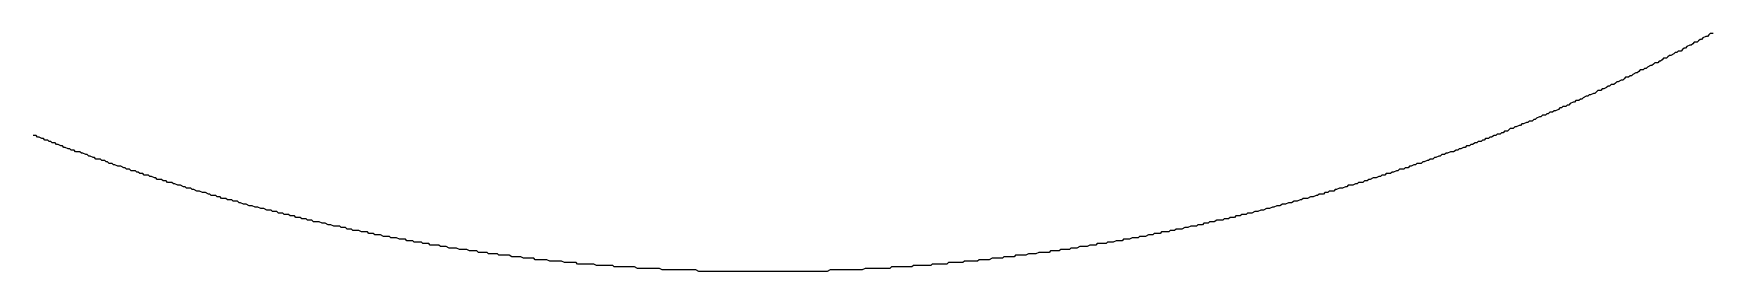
# Model space of a CAD drawing. Header units: millimetres. Extents: x 111 to 2999, y 81 to 1941.
# Drawn here: x 985.42 to 996.92, y 520.47 to 522.1 of the extents above; entities that cross this region are included whole.
import ezdxf

# ---------------------------------------------------------------- set-up
doc = ezdxf.new("R2010")
doc.units = ezdxf.units.MM

msp = doc.modelspace()

# ---------------------------------------------------------------- linework, layer by layer
msp.add_polyline3d([(996.93, 522.103, 0), (996.91, 522.103, 0), (996.9, 522.093, 0), (996.89, 522.083, 0), (996.88, 522.083, 0), (996.86, 522.073, 0), (996.85, 522.063, 0), (996.84, 522.063, 0), (996.83, 522.053, 0), (996.82, 522.043, 0), (996.8, 522.043, 0), (996.79, 522.033, 0), (996.78, 522.023, 0), (996.77, 522.023, 0), (996.75, 522.013, 0), (996.74, 522.003, 0), (996.73, 522.003, 0), (996.72, 521.993, 0), (996.71, 521.983, 0), (996.69, 521.983, 0), (996.68, 521.973, 0), (996.67, 521.973, 0), (996.66, 521.963, 0), (996.64, 521.953, 0), (996.63, 521.953, 0), (996.62, 521.943, 0), (996.61, 521.933, 0), (996.59, 521.933, 0), (996.58, 521.923, 0), (996.57, 521.913, 0), (996.56, 521.913, 0), (996.55, 521.903, 0), (996.53, 521.903, 0), (996.52, 521.893, 0), (996.51, 521.883, 0), (996.5, 521.883, 0), (996.48, 521.873, 0), (996.47, 521.863, 0), (996.46, 521.863, 0), (996.45, 521.853, 0), (996.43, 521.853, 0), (996.42, 521.843, 0), (996.41, 521.833, 0), (996.4, 521.833, 0), (996.38, 521.823, 0), (996.37, 521.813, 0), (996.36, 521.813, 0), (996.35, 521.803, 0), (996.33, 521.803, 0), (996.32, 521.793, 0), (996.31, 521.783, 0), (996.3, 521.783, 0), (996.28, 521.773, 0), (996.27, 521.773, 0), (996.26, 521.763, 0), (996.25, 521.753, 0), (996.23, 521.753, 0), (996.22, 521.743, 0), (996.21, 521.743, 0), (996.2, 521.733, 0), (996.18, 521.723, 0), (996.17, 521.723, 0), (996.16, 521.713, 0), (996.14, 521.713, 0), (996.13, 521.703, 0), (996.12, 521.693, 0), (996.11, 521.693, 0), (996.09, 521.683, 0), (996.08, 521.683, 0), (996.07, 521.673, 0), (996.06, 521.673, 0), (996.04, 521.663, 0), (996.03, 521.653, 0), (996.02, 521.653, 0), (996.01, 521.643, 0), (995.99, 521.643, 0), (995.98, 521.633, 0), (995.97, 521.633, 0), (995.95, 521.623, 0), (995.94, 521.613, 0), (995.93, 521.613, 0), (995.92, 521.603, 0), (995.9, 521.603, 0), (995.89, 521.593, 0), (995.88, 521.593, 0), (995.87, 521.583, 0), (995.85, 521.573, 0), (995.84, 521.573, 0), (995.83, 521.563, 0), (995.81, 521.563, 0), (995.8, 521.553, 0), (995.79, 521.553, 0), (995.78, 521.543, 0), (995.76, 521.543, 0), (995.75, 521.533, 0), (995.74, 521.533, 0), (995.72, 521.523, 0), (995.71, 521.513, 0), (995.7, 521.513, 0), (995.69, 521.503, 0), (995.67, 521.503, 0), (995.66, 521.493, 0), (995.65, 521.493, 0), (995.63, 521.483, 0), (995.62, 521.483, 0), (995.61, 521.473, 0), (995.6, 521.473, 0), (995.58, 521.463, 0), (995.57, 521.463, 0), (995.56, 521.453, 0), (995.54, 521.453, 0), (995.53, 521.443, 0), (995.52, 521.433, 0), (995.5, 521.433, 0), (995.49, 521.423, 0), (995.48, 521.423, 0), (995.47, 521.413, 0), (995.45, 521.413, 0), (995.44, 521.403, 0), (995.43, 521.403, 0), (995.41, 521.393, 0), (995.4, 521.393, 0), (995.39, 521.383, 0), (995.37, 521.383, 0), (995.36, 521.373, 0), (995.35, 521.373, 0), (995.34, 521.363, 0), (995.32, 521.363, 0), (995.31, 521.353, 0), (995.3, 521.353, 0), (995.28, 521.343, 0), (995.27, 521.343, 0), (995.26, 521.333, 0), (995.24, 521.333, 0), (995.23, 521.323, 0), (995.22, 521.323, 0), (995.2, 521.313, 0), (995.19, 521.313, 0), (995.18, 521.303, 0), (995.17, 521.303, 0), (995.15, 521.293, 0), (995.14, 521.293, 0), (995.13, 521.293, 0), (995.11, 521.283, 0), (995.1, 521.283, 0), (995.09, 521.273, 0), (995.07, 521.273, 0), (995.06, 521.263, 0), (995.05, 521.263, 0), (995.03, 521.253, 0), (995.02, 521.253, 0), (995.01, 521.243, 0), (994.99, 521.243, 0), (994.98, 521.233, 0), (994.97, 521.233, 0), (994.95, 521.223, 0), (994.94, 521.223, 0), (994.93, 521.213, 0), (994.91, 521.213, 0), (994.9, 521.213, 0), (994.89, 521.203, 0), (994.88, 521.203, 0), (994.86, 521.193, 0), (994.85, 521.193, 0), (994.84, 521.183, 0), (994.82, 521.183, 0), (994.81, 521.173, 0), (994.8, 521.173, 0), (994.78, 521.173, 0), (994.77, 521.163, 0), (994.76, 521.163, 0), (994.74, 521.153, 0), (994.73, 521.153, 0), (994.72, 521.143, 0), (994.7, 521.143, 0), (994.69, 521.143, 0), (994.68, 521.133, 0), (994.66, 521.133, 0), (994.65, 521.123, 0), (994.64, 521.123, 0), (994.62, 521.113, 0), (994.61, 521.113, 0), (994.6, 521.113, 0), (994.58, 521.103, 0), (994.57, 521.103, 0), (994.56, 521.093, 0), (994.54, 521.093, 0), (994.53, 521.083, 0), (994.52, 521.083, 0), (994.5, 521.083, 0), (994.49, 521.073, 0), (994.48, 521.073, 0), (994.46, 521.063, 0), (994.45, 521.063, 0), (994.43, 521.063, 0), (994.42, 521.053, 0), (994.41, 521.053, 0), (994.39, 521.043, 0), (994.38, 521.043, 0), (994.37, 521.043, 0), (994.35, 521.033, 0), (994.34, 521.033, 0), (994.33, 521.023, 0), (994.31, 521.023, 0), (994.3, 521.023, 0), (994.29, 521.013, 0), (994.27, 521.013, 0), (994.26, 521.003, 0), (994.25, 521.003, 0), (994.23, 521.003, 0), (994.22, 520.993, 0), (994.21, 520.993, 0), (994.19, 520.983, 0), (994.18, 520.983, 0), (994.17, 520.983, 0), (994.15, 520.973, 0), (994.14, 520.973, 0), (994.12, 520.973, 0), (994.11, 520.963, 0), (994.1, 520.963, 0), (994.08, 520.953, 0), (994.07, 520.953, 0), (994.06, 520.953, 0), (994.04, 520.943, 0), (994.03, 520.943, 0), (994.02, 520.943, 0), (994, 520.933, 0), (993.99, 520.933, 0), (993.98, 520.933, 0), (993.96, 520.923, 0), (993.95, 520.923, 0), (993.94, 520.923, 0), (993.92, 520.913, 0), (993.91, 520.913, 0), (993.89, 520.903, 0), (993.88, 520.903, 0), (993.87, 520.903, 0), (993.85, 520.893, 0), (993.84, 520.893, 0), (993.83, 520.893, 0), (993.81, 520.883, 0), (993.8, 520.883, 0), (993.79, 520.883, 0), (993.77, 520.873, 0), (993.76, 520.873, 0), (993.74, 520.873, 0), (993.73, 520.863, 0), (993.72, 520.863, 0), (993.7, 520.863, 0), (993.69, 520.853, 0), (993.68, 520.853, 0), (993.66, 520.853, 0), (993.65, 520.843, 0), (993.64, 520.843, 0), (993.62, 520.843, 0), (993.61, 520.833, 0), (993.59, 520.833, 0), (993.58, 520.833, 0), (993.57, 520.823, 0), (993.55, 520.823, 0), (993.54, 520.823, 0), (993.53, 520.823, 0), (993.51, 520.813, 0), (993.5, 520.813, 0), (993.48, 520.813, 0), (993.47, 520.803, 0), (993.46, 520.803, 0), (993.44, 520.803, 0), (993.43, 520.793, 0), (993.42, 520.793, 0), (993.4, 520.793, 0), (993.39, 520.783, 0), (993.37, 520.783, 0), (993.36, 520.783, 0), (993.35, 520.783, 0), (993.33, 520.773, 0), (993.32, 520.773, 0), (993.31, 520.773, 0), (993.29, 520.763, 0), (993.28, 520.763, 0), (993.26, 520.763, 0), (993.25, 520.763, 0), (993.24, 520.753, 0), (993.22, 520.753, 0), (993.21, 520.753, 0), (993.2, 520.743, 0), (993.18, 520.743, 0), (993.17, 520.743, 0), (993.15, 520.743, 0), (993.14, 520.733, 0), (993.13, 520.733, 0), (993.11, 520.733, 0), (993.1, 520.733, 0), (993.09, 520.723, 0), (993.07, 520.723, 0), (993.06, 520.723, 0), (993.04, 520.713, 0), (993.03, 520.713, 0), (993.02, 520.713, 0), (993, 520.713, 0), (992.99, 520.703, 0), (992.97, 520.703, 0), (992.96, 520.703, 0), (992.95, 520.703, 0), (992.93, 520.693, 0), (992.92, 520.693, 0), (992.91, 520.693, 0), (992.89, 520.693, 0), (992.88, 520.683, 0), (992.86, 520.683, 0), (992.85, 520.683, 0), (992.84, 520.683, 0), (992.82, 520.673, 0), (992.81, 520.673, 0), (992.79, 520.673, 0), (992.78, 520.673, 0), (992.77, 520.663, 0), (992.75, 520.663, 0), (992.74, 520.663, 0), (992.73, 520.663, 0), (992.71, 520.663, 0), (992.7, 520.653, 0), (992.68, 520.653, 0), (992.67, 520.653, 0), (992.66, 520.653, 0), (992.64, 520.643, 0), (992.63, 520.643, 0), (992.61, 520.643, 0), (992.6, 520.643, 0), (992.59, 520.643, 0), (992.57, 520.633, 0), (992.56, 520.633, 0), (992.54, 520.633, 0), (992.53, 520.633, 0), (992.52, 520.623, 0), (992.5, 520.623, 0), (992.49, 520.623, 0), (992.47, 520.623, 0), (992.46, 520.623, 0), (992.45, 520.613, 0), (992.43, 520.613, 0), (992.42, 520.613, 0), (992.41, 520.613, 0), (992.39, 520.613, 0), (992.38, 520.603, 0), (992.36, 520.603, 0), (992.35, 520.603, 0), (992.34, 520.603, 0), (992.32, 520.603, 0), (992.31, 520.603, 0), (992.29, 520.593, 0), (992.28, 520.593, 0), (992.27, 520.593, 0), (992.25, 520.593, 0), (992.24, 520.593, 0), (992.22, 520.583, 0), (992.21, 520.583, 0), (992.2, 520.583, 0), (992.18, 520.583, 0), (992.17, 520.583, 0), (992.15, 520.583, 0), (992.14, 520.573, 0), (992.13, 520.573, 0), (992.11, 520.573, 0), (992.1, 520.573, 0), (992.08, 520.573, 0), (992.07, 520.573, 0), (992.06, 520.563, 0), (992.04, 520.563, 0), (992.03, 520.563, 0), (992.01, 520.563, 0), (992, 520.563, 0), (991.99, 520.563, 0), (991.97, 520.553, 0), (991.96, 520.553, 0), (991.94, 520.553, 0), (991.93, 520.553, 0), (991.92, 520.553, 0), (991.9, 520.553, 0), (991.89, 520.543, 0), (991.87, 520.543, 0), (991.86, 520.543, 0), (991.85, 520.543, 0), (991.83, 520.543, 0), (991.82, 520.543, 0), (991.8, 520.543, 0), (991.79, 520.533, 0), (991.78, 520.533, 0), (991.76, 520.533, 0), (991.75, 520.533, 0), (991.73, 520.533, 0), (991.72, 520.533, 0), (991.71, 520.533, 0), (991.69, 520.533, 0), (991.68, 520.523, 0), (991.66, 520.523, 0), (991.65, 520.523, 0), (991.64, 520.523, 0), (991.62, 520.523, 0), (991.61, 520.523, 0), (991.59, 520.523, 0), (991.58, 520.523, 0), (991.57, 520.513, 0), (991.55, 520.513, 0), (991.54, 520.513, 0), (991.52, 520.513, 0), (991.51, 520.513, 0), (991.5, 520.513, 0), (991.48, 520.513, 0), (991.47, 520.513, 0), (991.45, 520.513, 0), (991.44, 520.503, 0), (991.43, 520.503, 0), (991.41, 520.503, 0), (991.4, 520.503, 0), (991.38, 520.503, 0), (991.37, 520.503, 0), (991.36, 520.503, 0), (991.34, 520.503, 0), (991.33, 520.503, 0), (991.31, 520.503, 0), (991.3, 520.503, 0), (991.29, 520.493, 0), (991.27, 520.493, 0), (991.26, 520.493, 0), (991.24, 520.493, 0), (991.23, 520.493, 0), (991.21, 520.493, 0), (991.2, 520.493, 0), (991.19, 520.493, 0), (991.17, 520.493, 0), (991.16, 520.493, 0), (991.14, 520.493, 0), (991.13, 520.493, 0), (991.12, 520.493, 0), (991.1, 520.483, 0), (991.09, 520.483, 0), (991.07, 520.483, 0), (991.06, 520.483, 0), (991.05, 520.483, 0), (991.03, 520.483, 0), (991.02, 520.483, 0), (991, 520.483, 0), (990.99, 520.483, 0), (990.98, 520.483, 0), (990.96, 520.483, 0), (990.95, 520.483, 0), (990.93, 520.483, 0), (990.92, 520.483, 0), (990.91, 520.483, 0), (990.89, 520.483, 0), (990.88, 520.483, 0), (990.86, 520.473, 0), (990.85, 520.473, 0), (990.84, 520.473, 0), (990.82, 520.473, 0), (990.81, 520.473, 0), (990.79, 520.473, 0), (990.78, 520.473, 0), (990.76, 520.473, 0), (990.75, 520.473, 0), (990.74, 520.473, 0), (990.72, 520.473, 0), (990.71, 520.473, 0), (990.69, 520.473, 0), (990.68, 520.473, 0), (990.67, 520.473, 0), (990.65, 520.473, 0), (990.64, 520.473, 0), (990.62, 520.473, 0), (990.61, 520.473, 0), (990.6, 520.473, 0), (990.58, 520.473, 0), (990.57, 520.473, 0), (990.55, 520.473, 0), (990.54, 520.473, 0), (990.53, 520.473, 0), (990.51, 520.473, 0), (990.5, 520.473, 0), (990.48, 520.473, 0), (990.47, 520.473, 0), (990.46, 520.473, 0), (990.44, 520.473, 0), (990.43, 520.473, 0), (990.41, 520.473, 0), (990.4, 520.473, 0), (990.39, 520.473, 0), (990.37, 520.473, 0), (990.36, 520.473, 0), (990.34, 520.473, 0), (990.33, 520.473, 0), (990.32, 520.473, 0), (990.3, 520.473, 0), (990.29, 520.473, 0), (990.27, 520.473, 0), (990.26, 520.473, 0), (990.25, 520.473, 0), (990.23, 520.473, 0), (990.22, 520.473, 0), (990.2, 520.473, 0), (990.19, 520.473, 0), (990.17, 520.473, 0), (990.16, 520.473, 0), (990.15, 520.473, 0), (990.13, 520.473, 0), (990.12, 520.473, 0), (990.1, 520.473, 0), (990.09, 520.473, 0), (990.08, 520.473, 0), (990.06, 520.473, 0), (990.05, 520.473, 0), (990.03, 520.473, 0), (990.02, 520.473, 0), (990.01, 520.473, 0), (989.99, 520.473, 0), (989.98, 520.473, 0), (989.96, 520.483, 0), (989.95, 520.483, 0), (989.94, 520.483, 0), (989.92, 520.483, 0), (989.91, 520.483, 0), (989.89, 520.483, 0), (989.88, 520.483, 0), (989.87, 520.483, 0), (989.85, 520.483, 0), (989.84, 520.483, 0), (989.82, 520.483, 0), (989.81, 520.483, 0), (989.8, 520.483, 0), (989.78, 520.483, 0), (989.77, 520.483, 0), (989.75, 520.483, 0), (989.74, 520.483, 0), (989.73, 520.483, 0), (989.71, 520.493, 0), (989.7, 520.493, 0), (989.68, 520.493, 0), (989.67, 520.493, 0), (989.66, 520.493, 0), (989.64, 520.493, 0), (989.63, 520.493, 0), (989.61, 520.493, 0), (989.6, 520.493, 0), (989.59, 520.493, 0), (989.57, 520.493, 0), (989.56, 520.493, 0), (989.54, 520.503, 0), (989.53, 520.503, 0), (989.52, 520.503, 0), (989.5, 520.503, 0), (989.49, 520.503, 0), (989.47, 520.503, 0), (989.46, 520.503, 0), (989.45, 520.503, 0), (989.43, 520.503, 0), (989.42, 520.503, 0), (989.4, 520.503, 0), (989.39, 520.513, 0), (989.38, 520.513, 0), (989.36, 520.513, 0), (989.35, 520.513, 0), (989.33, 520.513, 0), (989.32, 520.513, 0), (989.31, 520.513, 0), (989.29, 520.513, 0), (989.28, 520.513, 0), (989.26, 520.523, 0), (989.25, 520.523, 0), (989.24, 520.523, 0), (989.22, 520.523, 0), (989.21, 520.523, 0), (989.2, 520.523, 0), (989.18, 520.523, 0), (989.17, 520.523, 0), (989.15, 520.523, 0), (989.14, 520.533, 0), (989.13, 520.533, 0), (989.11, 520.533, 0), (989.1, 520.533, 0), (989.08, 520.533, 0), (989.07, 520.533, 0), (989.06, 520.533, 0), (989.04, 520.543, 0), (989.03, 520.543, 0), (989.01, 520.543, 0), (989, 520.543, 0), (988.99, 520.543, 0), (988.97, 520.543, 0), (988.96, 520.543, 0), (988.94, 520.553, 0), (988.93, 520.553, 0), (988.92, 520.553, 0), (988.9, 520.553, 0), (988.89, 520.553, 0), (988.88, 520.553, 0), (988.86, 520.553, 0), (988.85, 520.563, 0), (988.83, 520.563, 0), (988.82, 520.563, 0), (988.81, 520.563, 0), (988.79, 520.563, 0), (988.78, 520.563, 0), (988.76, 520.573, 0), (988.75, 520.573, 0), (988.74, 520.573, 0), (988.72, 520.573, 0), (988.71, 520.573, 0), (988.7, 520.573, 0), (988.68, 520.583, 0), (988.67, 520.583, 0), (988.65, 520.583, 0), (988.64, 520.583, 0), (988.63, 520.583, 0), (988.61, 520.583, 0), (988.6, 520.593, 0), (988.58, 520.593, 0), (988.57, 520.593, 0), (988.56, 520.593, 0), (988.54, 520.593, 0), (988.53, 520.603, 0), (988.52, 520.603, 0), (988.5, 520.603, 0), (988.49, 520.603, 0), (988.47, 520.603, 0), (988.46, 520.613, 0), (988.45, 520.613, 0), (988.43, 520.613, 0), (988.42, 520.613, 0), (988.41, 520.613, 0), (988.39, 520.623, 0), (988.38, 520.623, 0), (988.36, 520.623, 0), (988.35, 520.623, 0), (988.34, 520.623, 0), (988.32, 520.633, 0), (988.31, 520.633, 0), (988.3, 520.633, 0), (988.28, 520.633, 0), (988.27, 520.633, 0), (988.25, 520.643, 0), (988.24, 520.643, 0), (988.23, 520.643, 0), (988.21, 520.643, 0), (988.2, 520.653, 0), (988.19, 520.653, 0), (988.17, 520.653, 0), (988.16, 520.653, 0), (988.14, 520.653, 0), (988.13, 520.663, 0), (988.12, 520.663, 0), (988.1, 520.663, 0), (988.09, 520.663, 0), (988.08, 520.673, 0), (988.06, 520.673, 0), (988.05, 520.673, 0), (988.03, 520.673, 0), (988.02, 520.683, 0), (988.01, 520.683, 0), (987.99, 520.683, 0), (987.98, 520.683, 0), (987.97, 520.693, 0), (987.95, 520.693, 0), (987.94, 520.693, 0), (987.93, 520.693, 0), (987.91, 520.703, 0), (987.9, 520.703, 0), (987.88, 520.703, 0), (987.87, 520.703, 0), (987.86, 520.713, 0), (987.84, 520.713, 0), (987.83, 520.713, 0), (987.82, 520.713, 0), (987.8, 520.723, 0), (987.79, 520.723, 0), (987.78, 520.723, 0), (987.76, 520.723, 0), (987.75, 520.733, 0), (987.73, 520.733, 0), (987.72, 520.733, 0), (987.71, 520.743, 0), (987.69, 520.743, 0), (987.68, 520.743, 0), (987.67, 520.743, 0), (987.65, 520.753, 0), (987.64, 520.753, 0), (987.63, 520.753, 0), (987.61, 520.753, 0), (987.6, 520.763, 0), (987.58, 520.763, 0), (987.57, 520.763, 0), (987.56, 520.773, 0), (987.54, 520.773, 0), (987.53, 520.773, 0), (987.52, 520.783, 0), (987.5, 520.783, 0), (987.49, 520.783, 0), (987.48, 520.783, 0), (987.46, 520.793, 0), (987.45, 520.793, 0), (987.44, 520.793, 0), (987.42, 520.803, 0), (987.41, 520.803, 0), (987.4, 520.803, 0), (987.38, 520.813, 0), (987.37, 520.813, 0), (987.35, 520.813, 0), (987.34, 520.813, 0), (987.33, 520.823, 0), (987.31, 520.823, 0), (987.3, 520.823, 0), (987.29, 520.833, 0), (987.27, 520.833, 0), (987.26, 520.833, 0), (987.25, 520.843, 0), (987.23, 520.843, 0), (987.22, 520.843, 0), (987.21, 520.853, 0), (987.19, 520.853, 0), (987.18, 520.853, 0), (987.17, 520.863, 0), (987.15, 520.863, 0), (987.14, 520.863, 0), (987.13, 520.873, 0), (987.11, 520.873, 0), (987.1, 520.873, 0), (987.09, 520.883, 0), (987.07, 520.883, 0), (987.06, 520.883, 0), (987.05, 520.893, 0), (987.03, 520.893, 0), (987.02, 520.893, 0), (987, 520.903, 0), (986.99, 520.903, 0), (986.98, 520.903, 0), (986.96, 520.913, 0), (986.95, 520.913, 0), (986.94, 520.913, 0), (986.92, 520.923, 0), (986.91, 520.923, 0), (986.9, 520.923, 0), (986.88, 520.933, 0), (986.87, 520.933, 0), (986.86, 520.933, 0), (986.84, 520.943, 0), (986.83, 520.943, 0), (986.82, 520.953, 0), (986.8, 520.953, 0), (986.79, 520.953, 0), (986.78, 520.963, 0), (986.76, 520.963, 0), (986.75, 520.963, 0), (986.74, 520.973, 0), (986.72, 520.973, 0), (986.71, 520.973, 0), (986.7, 520.983, 0), (986.68, 520.983, 0), (986.67, 520.993, 0), (986.66, 520.993, 0), (986.64, 520.993, 0), (986.63, 521.003, 0), (986.62, 521.003, 0), (986.6, 521.013, 0), (986.59, 521.013, 0), (986.58, 521.013, 0), (986.56, 521.023, 0), (986.55, 521.023, 0), (986.54, 521.023, 0), (986.52, 521.033, 0), (986.51, 521.033, 0), (986.5, 521.043, 0), (986.48, 521.043, 0), (986.47, 521.043, 0), (986.46, 521.053, 0), (986.45, 521.053, 0), (986.43, 521.063, 0), (986.42, 521.063, 0), (986.41, 521.063, 0), (986.39, 521.073, 0), (986.38, 521.073, 0), (986.37, 521.083, 0), (986.35, 521.083, 0), (986.34, 521.083, 0), (986.33, 521.093, 0), (986.31, 521.093, 0), (986.3, 521.103, 0), (986.29, 521.103, 0), (986.27, 521.103, 0), (986.26, 521.113, 0), (986.25, 521.113, 0), (986.23, 521.123, 0), (986.22, 521.123, 0), (986.21, 521.133, 0), (986.19, 521.133, 0), (986.18, 521.133, 0), (986.17, 521.143, 0), (986.15, 521.143, 0), (986.14, 521.153, 0), (986.13, 521.153, 0), (986.12, 521.163, 0), (986.1, 521.163, 0), (986.09, 521.163, 0), (986.08, 521.173, 0), (986.06, 521.173, 0), (986.05, 521.183, 0), (986.04, 521.183, 0), (986.02, 521.193, 0), (986.01, 521.193, 0), (986, 521.193, 0), (985.98, 521.203, 0), (985.97, 521.203, 0), (985.96, 521.213, 0), (985.94, 521.213, 0), (985.93, 521.223, 0), (985.92, 521.223, 0), (985.91, 521.233, 0), (985.89, 521.233, 0), (985.88, 521.243, 0), (985.87, 521.243, 0), (985.85, 521.243, 0), (985.84, 521.253, 0), (985.83, 521.253, 0), (985.81, 521.263, 0), (985.8, 521.263, 0), (985.79, 521.273, 0), (985.78, 521.273, 0), (985.76, 521.283, 0), (985.75, 521.283, 0), (985.74, 521.293, 0), (985.72, 521.293, 0), (985.71, 521.293, 0), (985.7, 521.303, 0), (985.68, 521.303, 0), (985.67, 521.313, 0), (985.66, 521.313, 0), (985.64, 521.323, 0), (985.63, 521.323, 0), (985.62, 521.333, 0), (985.61, 521.333, 0), (985.59, 521.343, 0), (985.58, 521.343, 0), (985.57, 521.353, 0), (985.55, 521.353, 0), (985.54, 521.363, 0), (985.53, 521.363, 0), (985.52, 521.373, 0), (985.5, 521.373, 0), (985.49, 521.383, 0), (985.48, 521.383, 0), (985.46, 521.393, 0), (985.45, 521.393, 0), (985.44, 521.403, 0), (985.42, 521.403, 0)])

doc.saveas('drawing.dxf')
